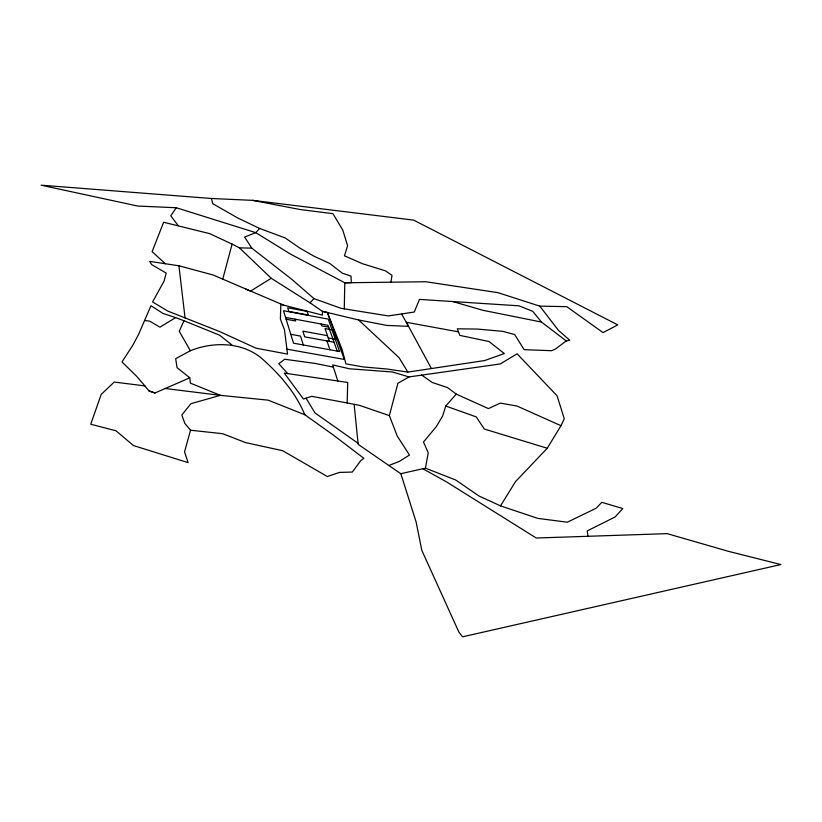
<?xml version="1.0" encoding="UTF-8"?>
<svg xmlns="http://www.w3.org/2000/svg" width="822" height="822" viewBox="0 0 822 822"><rect width="100%" height="100%" fill="white"/><g stroke="black" fill="none" stroke-linecap="round" stroke-linejoin="round"><path stroke-width="1.23" d="M539.797 306.144L558.385 330.29L569.749 340.226L566.245 340.935L541.503 322.06L532.677 311.291L519.031 305.825L419.477 299.393L414.257 312.041L388.333 315.925L344.274 308.856L344.798 282.778L290.454 254.07L255.776 232.647L176.309 207.74L137.695 206.045L41.1 185.176L211.357 198.492L252.611 200.352L413.661 220.121L617.784 324.896L603.029 332.612L566.748 306.657L539.797 306.144L498.04 292.683L425.96 281.751L344.798 282.778L351.313 282.676L351.045 276.13L342.332 273.192L329.971 263.574L314.055 256.217L299.814 248.069L285.193 237.948L259.618 228.444L237.856 218.036L212.826 203.733L211.357 198.492M347.151 402.955L347.716 382.456L284.289 373.096L303.452 399.03L311.713 396.338L347.151 402.955L359.378 405.328L389.351 415.593L397.139 435.855L409.459 455.059L399.287 461.43L388.857 465.499L358.176 444.342L354.118 404.311M280.857 304.006L280.384 319.028L284.494 329.93L287.536 354.107L255.991 348.168L219.618 331.554L167.719 311.045L152.573 301.931L164.071 281.114L166.208 273.089L151.69 264.602L149.666 261.365L178.929 265.794L213.052 274.98L283.066 304.952M390.964 282.059L392.012 275.401L385.497 270.839L362.646 263.78L344.449 255.827L347.614 245.727L342.774 230.088L332.931 213.669L300.03 209.518L252.611 200.352M388.857 465.499L400.838 473.698L425.447 468.15L428.231 452.778L423.484 442.01L436.246 426.71L442.606 416.086L445.75 406.037L456.251 394.118L488.443 408.616L500.3 403.099L516.976 406.017L560.974 425.714L564.262 418.706L557.059 395.772L517.1 353.809L500.279 363.941L409.037 376.928L397.92 383.258L389.351 415.593M222.741 279.172L232.112 244.113L209.702 233.643L163.629 222.259L152.121 251.666L165.376 263.77M190.529 430.225L184.549 451.905L188.115 462.622L133.472 445.575L115.984 430.779L90.728 424.224L101.24 394.365L114.207 382.055L144.919 385.898L148.967 390.923L154.968 392.988L189.79 377.801L190.355 383.124L220.409 395.351L268.188 400.16L304.828 414.75L333.321 435.054L363.869 458.316L360.724 460.68L352.319 472.054L339.507 472.414L327.341 476.544L282.665 450.703L245.655 442.616L222.556 433.687L190.529 430.225L184.827 423.361L181.826 415.007L190.91 403.694L220.409 395.351L165.232 388.498M232.081 345.086L219.618 335.201L183.964 320.744L179.258 331.348L190.375 350.737C213.761 341.212 243.682 341.973 263.112 359.625C280.364 375.089 295.879 393.163 304.828 414.75M425.447 468.15L455.778 480.038L479.092 496.077L500.516 505.869L515.456 481.692L547.236 448.247L560.974 425.714M176.309 207.74L170.77 215.806L178.23 225.66M259.618 228.444L255.776 232.647L244.596 237.075L251.799 248.131L291.995 279.49L313.983 298.622L340.945 308.281L344.274 308.856M232.112 244.113L239.438 247.874L271.219 278.278L309.986 302.794L313.983 298.622M566.245 340.935L555.302 349.103L551.665 350.706L524.138 349.669L514.685 334.533L502.797 331.338L477.366 329.067L457.258 328.81L459.858 335.397L488.987 341.5L504.318 353.542L484.703 360.539L407.866 372.089L386.7 368.986L363.303 366.961L345.898 363.869L342.096 349.463L327.382 312.514L322.388 311.312L309.986 302.794M271.219 278.278L250.535 291.132L245.624 289.056M183.964 320.744L175.62 317.621L159.91 327.187L149.81 321.197L144.59 320.457M190.375 350.737L175.672 358.7L177.069 367.681L189.79 377.812M239.438 247.874L251.799 248.131M286.919 349.155L344.295 359.43L327.382 312.514M458.512 331.862L406.315 322.275L401.526 313.942M327.485 335.674L302.866 331.153L304.695 336.856L334.061 342.219M328.266 337.955L336.434 339.455L333.146 330.064L325.05 328.553L329.437 341.377M290.793 334.318L300.503 336.085L303.328 344.963M285.553 317.395L328.029 325.307L337.226 351.086M286.118 319.213L295.694 321.001L295.119 319.172M328.677 327.135L321.803 325.851L321.186 324.032M280.836 304.387L322.471 315.134L322.388 311.312L358.659 319.984L386.72 325.42L408.524 326.334L406.315 322.275L431.283 368.287M541.503 322.06L482.863 310.284L453.189 301.664M333.383 367.126L315.319 363.458L284.679 359.255L278.812 363.714L287.721 373.599M409.037 376.928L392.495 371.996L349.463 368.77L332.684 364.937L337.811 380.997M547.236 448.247L484.353 429.043L476.236 416.908L445.75 406.037M175.62 317.621L162.92 313.398L150.95 305.712L138.599 334.379L132.907 345.096L121.985 361.947L136.493 376.147L144.919 385.898M500.516 505.869L537.773 518.384L567.314 522.206L596.156 508.243L601.796 502.324L622.799 508.551L615.092 516.976L587.196 530.92L588.007 536.283M148.967 390.923L154.968 392.988M422.847 468.735L446.305 481.764L536.242 538.02L667.176 533.642L728.384 551.326L780.9 564.55L462.55 636.824L458.84 632.005L421.809 550.319L416.127 522.001L400.838 473.698M421.481 374.945L432.29 382.487L447.538 387.583L456.251 394.118M358.073 443.315L314.99 412.932L306.082 398.177M358.659 319.984L399.05 357.662L407.866 372.089M326.93 340.914L329.951 349.771M178.929 265.783L185.053 317.888M339.558 351.508L293.546 343.195L283.477 310.716L328.276 319.131L339.558 351.508M307.14 311.415L287.7 307.747L288.851 311.394L308.353 315.062L307.14 311.415"/></g></svg>
